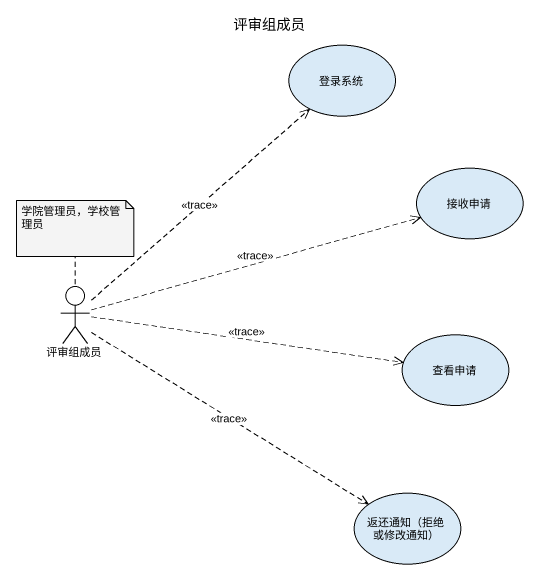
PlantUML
@startuml
title 评审组成员
usecase 登录系统
usecase 接收申请
actor 评审组成员
usecase 查看申请
usecase "返还通知（拒绝或修改通知）" as 返还通知_拒绝或修改通知
评审组成员 .up.> 登录系统 : <<trace>>
评审组成员 .right.> 接收申请 : <<trace>>
评审组成员 .right.> 查看申请 : <<trace>>
评审组成员 .right.> 返还通知_拒绝或修改通知 : <<trace>>
note top of 评审组成员 : 学院管理员，学校管理员
@enduml
